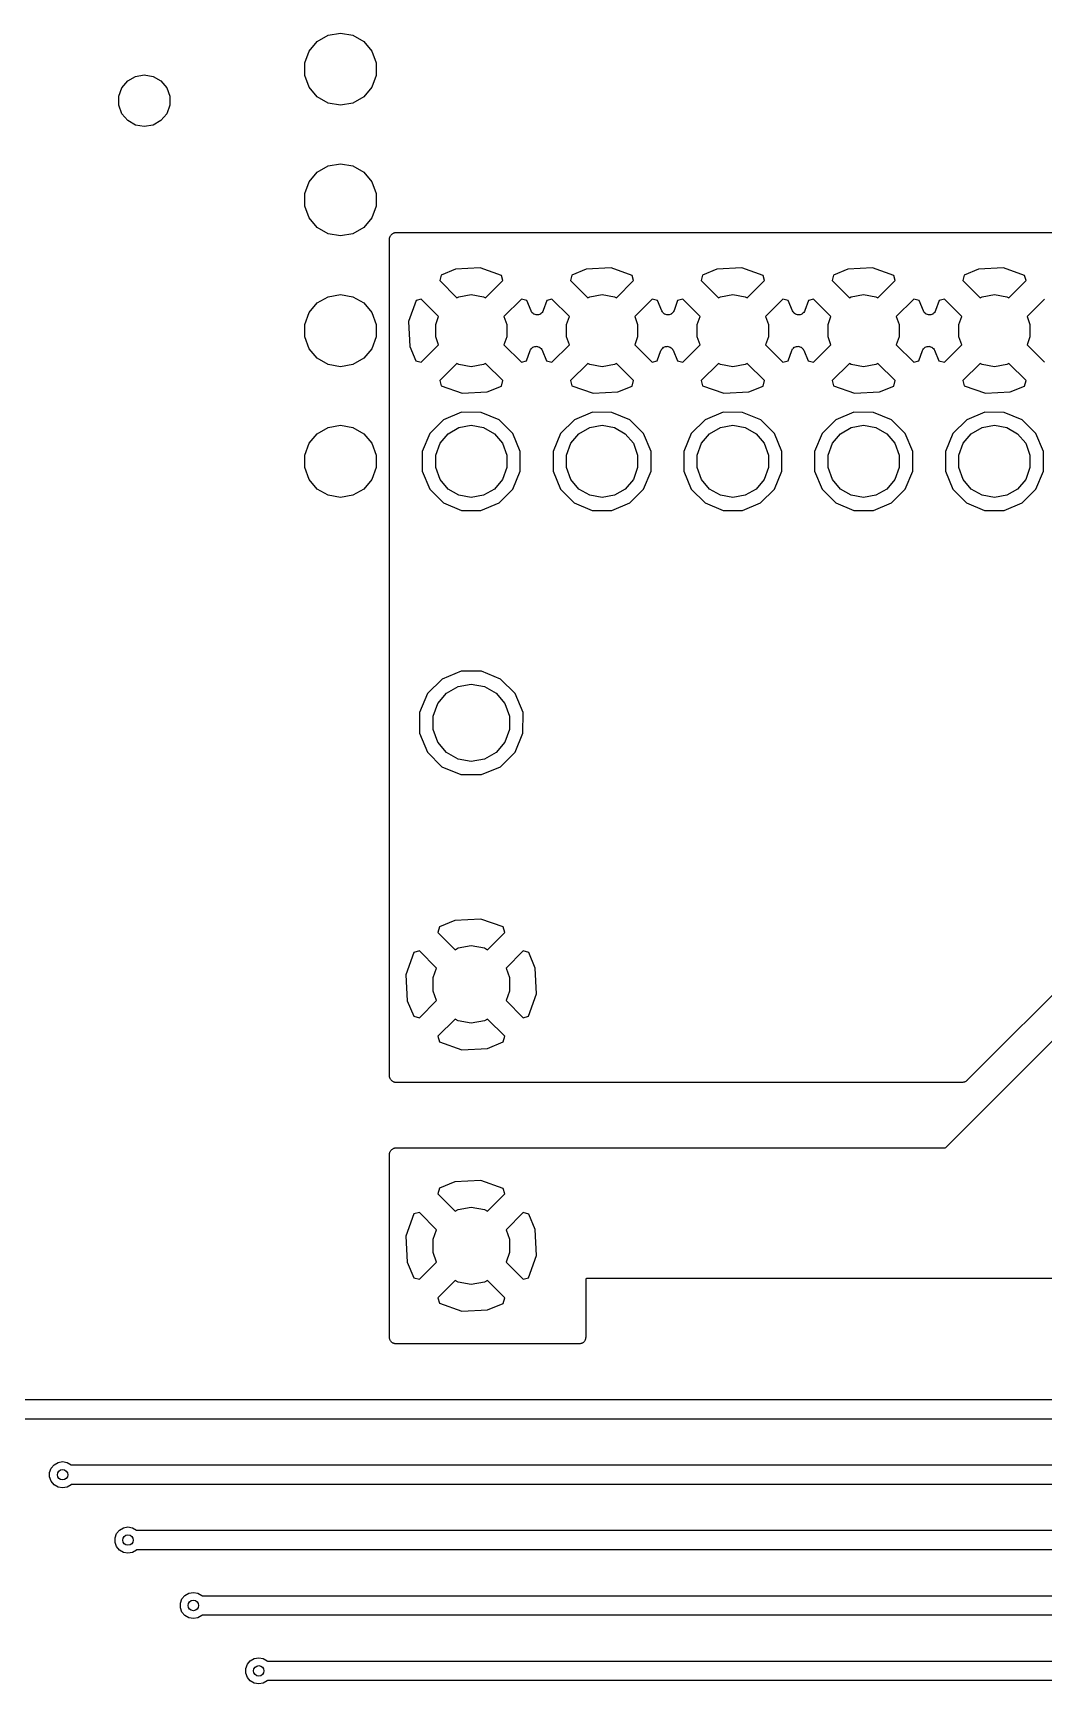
# Model space of a CAD drawing. Extents: x 25 to 346, y -457 to -16.
# Drawn here: x 262.32 to 281.95, y -406.65 to -374.58 of the extents above; entities that cross this region are included whole.
import ezdxf

# ---------------------------------------------------------------- set-up
doc = ezdxf.new("R2010")
doc.units = 0
doc.header["$MEASUREMENT"] = 0
doc.layers.add('BLACK', color=7, linetype='CONTINUOUS')

msp = doc.modelspace()

# ---------------------------------------------------------------- linework, layer by layer
at = {"layer": 'Black'}
for p, q in [((268.048, -374.626), (268.287, -374.584)), ((268.287, -374.584), (268.527, -374.626)), ((267.68, -374.934), (267.837, -374.748)), ((267.837, -374.748), (268.048, -374.626)), ((268.527, -374.626), (268.738, -374.748)), ((268.738, -374.748), (268.895, -374.934)), ((267.597, -375.163), (267.68, -374.934)), ((267.597, -375.407), (267.597, -375.163)), ((268.895, -374.934), (268.978, -375.163)), ((268.978, -375.163), (268.978, -375.407)), ((264.043, -375.649), (264.155, -375.516)), ((264.155, -375.516), (264.306, -375.428)), ((264.306, -375.428), (264.477, -375.398)), ((264.477, -375.398), (264.649, -375.428)), ((264.649, -375.428), (264.8, -375.516)), ((264.8, -375.516), (264.912, -375.649)), ((267.68, -375.636), (267.597, -375.407)), ((268.978, -375.407), (268.895, -375.636)), ((263.983, -375.813), (264.043, -375.649)), ((263.983, -375.987), (263.983, -375.813)), ((264.912, -375.649), (264.972, -375.813)), ((264.972, -375.813), (264.972, -375.987)), ((267.837, -375.822), (267.68, -375.636)), ((268.048, -375.944), (267.837, -375.822)), ((268.738, -375.822), (268.527, -375.944)), ((268.895, -375.636), (268.738, -375.822)), ((264.043, -376.151), (263.983, -375.987)), ((264.155, -376.284), (264.043, -376.151)), ((264.912, -376.151), (264.8, -376.284)), ((264.972, -375.987), (264.912, -376.151)), ((268.287, -375.986), (268.048, -375.944)), ((268.527, -375.944), (268.287, -375.986)), ((264.306, -376.372), (264.155, -376.284)), ((264.477, -376.402), (264.306, -376.372)), ((264.649, -376.372), (264.477, -376.402)), ((264.8, -376.284), (264.649, -376.372)), ((268.048, -377.166), (268.287, -377.124)), ((268.287, -377.124), (268.527, -377.166)), ((267.597, -377.703), (267.68, -377.474)), ((267.68, -377.474), (267.837, -377.288)), ((267.837, -377.288), (268.048, -377.166)), ((268.527, -377.166), (268.738, -377.288)), ((268.738, -377.288), (268.895, -377.474)), ((268.895, -377.474), (268.978, -377.703)), ((267.597, -377.947), (267.597, -377.703)), ((268.978, -377.703), (268.978, -377.947)), ((267.68, -378.176), (267.597, -377.947)), ((268.978, -377.947), (268.895, -378.176)), ((267.837, -378.362), (267.68, -378.176)), ((268.048, -378.484), (267.837, -378.362)), ((268.738, -378.362), (268.527, -378.484)), ((268.895, -378.176), (268.738, -378.362)), ((268.287, -378.526), (268.048, -378.484)), ((268.527, -378.484), (268.287, -378.526)), ((269.24, -378.587), (269.242, -378.576)), ((269.24, -379.431), (269.24, -378.587)), ((269.242, -378.565), (269.246, -378.555)), ((269.242, -378.576), (269.242, -378.565)), ((269.246, -378.555), (269.248, -378.544)), ((269.248, -378.544), (269.253, -378.534)), ((269.253, -378.534), (269.257, -378.523)), ((269.257, -378.523), (269.264, -378.515)), ((269.264, -378.515), (269.27, -378.505)), ((269.27, -378.505), (269.278, -378.498)), ((269.278, -378.498), (269.285, -378.49)), ((269.285, -378.49), (269.295, -378.484)), ((269.295, -378.484), (269.303, -378.477)), ((269.303, -378.477), (269.314, -378.473)), ((269.314, -378.473), (269.324, -378.468)), ((269.324, -378.468), (269.335, -378.466)), ((269.335, -378.466), (269.345, -378.462)), ((269.345, -378.462), (269.356, -378.462)), ((269.356, -378.462), (269.367, -378.46)), ((269.367, -378.46), (294.64, -378.46)), ((270.241, -379.288), (270.214, -379.393)), ((270.214, -379.393), (270.55, -379.728)), ((270.519, -379.173), (270.241, -379.288)), ((271.002, -379.147), (270.519, -379.173)), ((271.415, -379.293), (271.002, -379.147)), ((271.105, -379.728), (271.441, -379.393)), ((271.441, -379.393), (271.415, -379.293)), ((272.781, -379.288), (272.754, -379.393)), ((272.754, -379.393), (273.09, -379.728)), ((273.059, -379.173), (272.781, -379.288)), ((273.542, -379.147), (273.059, -379.173)), ((273.955, -379.293), (273.542, -379.147)), ((273.645, -379.728), (273.981, -379.393)), ((273.981, -379.393), (273.955, -379.293)), ((275.321, -379.288), (275.294, -379.393)), ((275.294, -379.393), (275.63, -379.728)), ((275.599, -379.173), (275.321, -379.288)), ((276.082, -379.147), (275.599, -379.173)), ((276.495, -379.293), (276.082, -379.147)), ((276.185, -379.728), (276.521, -379.393)), ((276.521, -379.393), (276.495, -379.293)), ((277.861, -379.288), (277.834, -379.393)), ((277.834, -379.393), (278.17, -379.728)), ((278.139, -379.173), (277.861, -379.288)), ((278.622, -379.147), (278.139, -379.173)), ((279.035, -379.293), (278.622, -379.147)), ((278.725, -379.728), (279.061, -379.393)), ((279.061, -379.393), (279.035, -379.293)), ((280.401, -379.288), (280.374, -379.393)), ((280.374, -379.393), (280.71, -379.728)), ((280.679, -379.173), (280.401, -379.288)), ((281.162, -379.147), (280.679, -379.173)), ((281.575, -379.293), (281.162, -379.147)), ((281.265, -379.728), (281.601, -379.393)), ((281.601, -379.393), (281.575, -379.293)), ((267.837, -379.828), (268.048, -379.706)), ((268.048, -379.706), (268.287, -379.664)), ((268.287, -379.664), (268.527, -379.706)), ((268.527, -379.706), (268.738, -379.828)), ((269.24, -380.151), (269.24, -379.431)), ((269.24, -379.431), (269.24, -379.431)), ((270.55, -379.728), (270.588, -379.706)), ((270.588, -379.706), (270.827, -379.664)), ((270.827, -379.664), (271.067, -379.706)), ((271.067, -379.706), (271.105, -379.728)), ((273.09, -379.728), (273.128, -379.706)), ((273.128, -379.706), (273.368, -379.664)), ((273.368, -379.664), (273.607, -379.706)), ((273.607, -379.706), (273.645, -379.728)), ((275.63, -379.728), (275.668, -379.706)), ((275.668, -379.706), (275.907, -379.664)), ((275.907, -379.664), (276.147, -379.706)), ((276.147, -379.706), (276.185, -379.728)), ((278.17, -379.728), (278.208, -379.706)), ((278.208, -379.706), (278.447, -379.664)), ((278.447, -379.664), (278.687, -379.706)), ((278.687, -379.706), (278.725, -379.728)), ((280.71, -379.728), (280.748, -379.706)), ((280.748, -379.706), (280.988, -379.664)), ((280.988, -379.664), (281.227, -379.706)), ((281.227, -379.706), (281.265, -379.728)), ((267.597, -380.243), (267.68, -380.014)), ((267.68, -380.014), (267.837, -379.828)), ((268.738, -379.828), (268.895, -380.014)), ((268.895, -380.014), (268.978, -380.243)), ((269.755, -379.778), (269.61, -380.191)), ((269.855, -379.752), (269.755, -379.778)), ((270.193, -380.09), (269.855, -379.752)), ((271.8, -379.752), (271.462, -380.09)), ((271.904, -379.779), (271.8, -379.752)), ((271.988, -379.982), (271.904, -379.779)), ((271.999, -379.999), (271.988, -379.982)), ((272.009, -380.016), (271.999, -379.999)), ((272.011, -380.018), (272.009, -380.016)), ((272.012, -380.019), (272.011, -380.018)), ((272.028, -380.032), (272.012, -380.019)), ((272.043, -380.044), (272.028, -380.032)), ((272.174, -380.041), (272.172, -380.042)), ((272.189, -380.027), (272.174, -380.041)), ((272.204, -380.014), (272.189, -380.027)), ((272.205, -380.012), (272.204, -380.014)), ((272.206, -380.011), (272.205, -380.012)), ((272.216, -379.993), (272.206, -380.011)), ((272.225, -379.976), (272.216, -379.993)), ((272.295, -379.778), (272.225, -379.976)), ((272.395, -379.752), (272.295, -379.778)), ((272.733, -380.09), (272.395, -379.752)), ((274.34, -379.752), (274.002, -380.09)), ((274.444, -379.779), (274.34, -379.752)), ((274.528, -379.982), (274.444, -379.779)), ((274.539, -379.999), (274.528, -379.982)), ((274.549, -380.016), (274.539, -379.999)), ((274.551, -380.018), (274.549, -380.016)), ((274.552, -380.019), (274.551, -380.018)), ((274.568, -380.032), (274.552, -380.019)), ((274.583, -380.044), (274.568, -380.032)), ((274.714, -380.041), (274.712, -380.042)), ((274.729, -380.027), (274.714, -380.041)), ((274.744, -380.014), (274.729, -380.027)), ((274.745, -380.012), (274.744, -380.014)), ((274.746, -380.011), (274.745, -380.012)), ((274.756, -379.993), (274.746, -380.011)), ((274.765, -379.976), (274.756, -379.993)), ((274.835, -379.778), (274.765, -379.976)), ((274.935, -379.752), (274.835, -379.778)), ((275.273, -380.09), (274.935, -379.752)), ((276.88, -379.752), (276.542, -380.09)), ((276.984, -379.779), (276.88, -379.752)), ((277.068, -379.982), (276.984, -379.779)), ((277.079, -379.999), (277.068, -379.982)), ((277.089, -380.016), (277.079, -379.999)), ((277.091, -380.018), (277.089, -380.016)), ((277.092, -380.019), (277.091, -380.018)), ((277.108, -380.032), (277.092, -380.019)), ((277.123, -380.044), (277.108, -380.032)), ((277.254, -380.041), (277.252, -380.042)), ((277.269, -380.027), (277.254, -380.041)), ((277.284, -380.014), (277.269, -380.027)), ((277.285, -380.012), (277.284, -380.014)), ((277.286, -380.011), (277.285, -380.012)), ((277.296, -379.993), (277.286, -380.011)), ((277.305, -379.976), (277.296, -379.993)), ((277.375, -379.778), (277.305, -379.976)), ((277.475, -379.752), (277.375, -379.778)), ((277.813, -380.09), (277.475, -379.752)), ((279.42, -379.752), (279.082, -380.09)), ((279.524, -379.779), (279.42, -379.752)), ((279.608, -379.982), (279.524, -379.779)), ((279.619, -379.999), (279.608, -379.982)), ((279.629, -380.016), (279.619, -379.999)), ((279.631, -380.018), (279.629, -380.016)), ((279.632, -380.019), (279.631, -380.018)), ((279.648, -380.032), (279.632, -380.019)), ((279.663, -380.044), (279.648, -380.032)), ((279.794, -380.041), (279.792, -380.042)), ((279.809, -380.027), (279.794, -380.041)), ((279.824, -380.014), (279.809, -380.027)), ((279.825, -380.012), (279.824, -380.014)), ((279.826, -380.011), (279.825, -380.012)), ((279.836, -379.993), (279.826, -380.011)), ((279.845, -379.976), (279.836, -379.993)), ((279.915, -379.778), (279.845, -379.976)), ((280.015, -379.752), (279.915, -379.778)), ((280.353, -380.09), (280.015, -379.752)), ((281.96, -379.752), (281.622, -380.09)), ((267.597, -380.487), (267.597, -380.243)), ((268.978, -380.243), (268.978, -380.487)), ((269.24, -380.152), (269.24, -380.151)), ((269.24, -380.156), (269.24, -380.152)), ((269.24, -380.172), (269.24, -380.156)), ((269.24, -380.156), (269.24, -380.156)), ((269.24, -380.156), (269.24, -380.156)), ((269.24, -380.366), (269.24, -380.172)), ((269.24, -380.172), (269.24, -380.172)), ((269.24, -380.172), (269.24, -380.172)), ((269.61, -380.191), (269.636, -380.674)), ((270.137, -380.243), (270.193, -380.09)), ((270.137, -380.487), (270.137, -380.243)), ((271.462, -380.09), (271.518, -380.243)), ((271.518, -380.243), (271.518, -380.487)), ((272.045, -380.045), (272.043, -380.044)), ((272.047, -380.046), (272.045, -380.045)), ((272.066, -380.052), (272.047, -380.046)), ((272.085, -380.059), (272.066, -380.052)), ((272.087, -380.059), (272.085, -380.059)), ((272.089, -380.06), (272.087, -380.059)), ((272.109, -380.059), (272.089, -380.06)), ((272.129, -380.058), (272.109, -380.059)), ((272.131, -380.058), (272.129, -380.058)), ((272.133, -380.058), (272.131, -380.058)), ((272.152, -380.05), (272.133, -380.058)), ((272.17, -380.043), (272.152, -380.05)), ((272.172, -380.042), (272.17, -380.043)), ((272.677, -380.243), (272.733, -380.09)), ((272.677, -380.487), (272.677, -380.243)), ((274.002, -380.09), (274.058, -380.243)), ((274.058, -380.243), (274.058, -380.487)), ((274.585, -380.045), (274.583, -380.044)), ((274.587, -380.046), (274.585, -380.045)), ((274.606, -380.052), (274.587, -380.046)), ((274.625, -380.059), (274.606, -380.052)), ((274.627, -380.059), (274.625, -380.059)), ((274.629, -380.06), (274.627, -380.059)), ((274.649, -380.059), (274.629, -380.06)), ((274.669, -380.058), (274.649, -380.059)), ((274.671, -380.058), (274.669, -380.058)), ((274.673, -380.058), (274.671, -380.058)), ((274.692, -380.05), (274.673, -380.058)), ((274.71, -380.043), (274.692, -380.05)), ((274.712, -380.042), (274.71, -380.043)), ((275.217, -380.243), (275.273, -380.09)), ((275.217, -380.487), (275.217, -380.243)), ((276.542, -380.09), (276.598, -380.243)), ((276.598, -380.243), (276.598, -380.487)), ((277.125, -380.045), (277.123, -380.044)), ((277.127, -380.046), (277.125, -380.045)), ((277.146, -380.052), (277.127, -380.046)), ((277.165, -380.059), (277.146, -380.052)), ((277.167, -380.059), (277.165, -380.059)), ((277.169, -380.06), (277.167, -380.059)), ((277.189, -380.059), (277.169, -380.06)), ((277.209, -380.058), (277.189, -380.059)), ((277.211, -380.058), (277.209, -380.058)), ((277.213, -380.058), (277.211, -380.058)), ((277.232, -380.05), (277.213, -380.058)), ((277.25, -380.043), (277.232, -380.05)), ((277.252, -380.042), (277.25, -380.043)), ((277.757, -380.243), (277.813, -380.09)), ((277.757, -380.487), (277.757, -380.243)), ((279.082, -380.09), (279.138, -380.243)), ((279.138, -380.243), (279.138, -380.487)), ((279.665, -380.045), (279.663, -380.044)), ((279.667, -380.046), (279.665, -380.045)), ((279.686, -380.052), (279.667, -380.046)), ((279.705, -380.059), (279.686, -380.052)), ((279.707, -380.059), (279.705, -380.059)), ((279.709, -380.06), (279.707, -380.059)), ((279.729, -380.059), (279.709, -380.06)), ((279.749, -380.058), (279.729, -380.059)), ((279.751, -380.058), (279.749, -380.058)), ((279.753, -380.058), (279.751, -380.058)), ((279.772, -380.05), (279.753, -380.058)), ((279.79, -380.043), (279.772, -380.05)), ((279.792, -380.042), (279.79, -380.043)), ((280.297, -380.243), (280.353, -380.09)), ((280.297, -380.487), (280.297, -380.243)), ((281.622, -380.09), (281.678, -380.243)), ((281.678, -380.243), (281.678, -380.487)), ((267.68, -380.716), (267.597, -380.487)), ((268.978, -380.487), (268.895, -380.716)), ((269.24, -381.299), (269.24, -380.366)), ((269.24, -380.366), (269.24, -380.366)), ((269.24, -380.366), (269.24, -380.366)), ((269.636, -380.674), (269.751, -380.951)), ((269.855, -380.978), (270.193, -380.64)), ((270.193, -380.64), (270.137, -380.487)), ((271.518, -380.487), (271.462, -380.64)), ((271.462, -380.64), (271.8, -380.978)), ((272.025, -380.687), (272.043, -380.68)), ((272.043, -380.68), (272.062, -380.672)), ((272.062, -380.672), (272.064, -380.672)), ((272.064, -380.672), (272.066, -380.672)), ((272.066, -380.672), (272.086, -380.671)), ((272.086, -380.671), (272.106, -380.67)), ((272.106, -380.67), (272.108, -380.671)), ((272.108, -380.671), (272.11, -380.671)), ((272.11, -380.671), (272.129, -380.678)), ((272.129, -380.678), (272.148, -380.684)), ((272.395, -380.978), (272.733, -380.64)), ((272.733, -380.64), (272.677, -380.487)), ((274.058, -380.487), (274.002, -380.64)), ((274.002, -380.64), (274.34, -380.978)), ((274.565, -380.687), (274.583, -380.68)), ((274.583, -380.68), (274.602, -380.672)), ((274.602, -380.672), (274.604, -380.672)), ((274.604, -380.672), (274.606, -380.672)), ((274.606, -380.672), (274.626, -380.671)), ((274.626, -380.671), (274.646, -380.67)), ((274.646, -380.67), (274.648, -380.671)), ((274.648, -380.671), (274.65, -380.671)), ((274.65, -380.671), (274.669, -380.678)), ((274.669, -380.678), (274.688, -380.684)), ((274.935, -380.978), (275.273, -380.64)), ((275.273, -380.64), (275.217, -380.487)), ((276.598, -380.487), (276.542, -380.64)), ((276.542, -380.64), (276.88, -380.978)), ((277.105, -380.687), (277.123, -380.68)), ((277.123, -380.68), (277.142, -380.672)), ((277.142, -380.672), (277.144, -380.672)), ((277.144, -380.672), (277.146, -380.672)), ((277.146, -380.672), (277.166, -380.671)), ((277.166, -380.671), (277.186, -380.67)), ((277.186, -380.67), (277.188, -380.671)), ((277.188, -380.671), (277.19, -380.671)), ((277.19, -380.671), (277.209, -380.678)), ((277.209, -380.678), (277.228, -380.684)), ((277.475, -380.978), (277.813, -380.64)), ((277.813, -380.64), (277.757, -380.487)), ((279.138, -380.487), (279.082, -380.64)), ((279.082, -380.64), (279.42, -380.978)), ((279.645, -380.687), (279.663, -380.68)), ((279.663, -380.68), (279.682, -380.672)), ((279.682, -380.672), (279.684, -380.672)), ((279.684, -380.672), (279.686, -380.672)), ((279.686, -380.672), (279.706, -380.671)), ((279.706, -380.671), (279.726, -380.67)), ((279.726, -380.67), (279.728, -380.671)), ((279.728, -380.671), (279.73, -380.671)), ((279.73, -380.671), (279.749, -380.678)), ((279.749, -380.678), (279.768, -380.684)), ((280.015, -380.978), (280.353, -380.64)), ((280.353, -380.64), (280.297, -380.487)), ((281.678, -380.487), (281.622, -380.64)), ((281.622, -380.64), (281.96, -380.978)), ((267.837, -380.902), (267.68, -380.716)), ((268.048, -381.024), (267.837, -380.902)), ((268.738, -380.902), (268.527, -381.024)), ((268.895, -380.716), (268.738, -380.902)), ((269.751, -380.951), (269.855, -380.978)), ((270.55, -381.002), (270.214, -381.337)), ((270.588, -381.024), (270.55, -381.002)), ((271.105, -381.002), (271.067, -381.024)), ((271.441, -381.337), (271.105, -381.002)), ((271.8, -380.978), (271.9, -380.952)), ((271.9, -380.952), (271.97, -380.754)), ((271.97, -380.754), (271.979, -380.737)), ((271.979, -380.737), (271.989, -380.719)), ((271.989, -380.719), (271.99, -380.718)), ((271.99, -380.718), (271.991, -380.716)), ((271.991, -380.716), (272.006, -380.703)), ((272.006, -380.703), (272.021, -380.689)), ((272.021, -380.689), (272.023, -380.688)), ((272.023, -380.688), (272.025, -380.687)), ((272.148, -380.684), (272.15, -380.685)), ((272.15, -380.685), (272.152, -380.686)), ((272.152, -380.686), (272.167, -380.698)), ((272.167, -380.698), (272.183, -380.711)), ((272.183, -380.711), (272.184, -380.712)), ((272.184, -380.712), (272.186, -380.714)), ((272.186, -380.714), (272.196, -380.731)), ((272.196, -380.731), (272.207, -380.748)), ((272.207, -380.748), (272.291, -380.951)), ((272.291, -380.951), (272.395, -380.978)), ((273.09, -381.002), (272.754, -381.337)), ((273.128, -381.024), (273.09, -381.002)), ((273.645, -381.002), (273.607, -381.024)), ((273.981, -381.337), (273.645, -381.002)), ((274.34, -380.978), (274.44, -380.952)), ((274.44, -380.952), (274.51, -380.754)), ((274.51, -380.754), (274.519, -380.737)), ((274.519, -380.737), (274.529, -380.719)), ((274.529, -380.719), (274.53, -380.718)), ((274.53, -380.718), (274.531, -380.716)), ((274.531, -380.716), (274.546, -380.703)), ((274.546, -380.703), (274.561, -380.689)), ((274.561, -380.689), (274.563, -380.688)), ((274.563, -380.688), (274.565, -380.687)), ((274.688, -380.684), (274.69, -380.685)), ((274.69, -380.685), (274.692, -380.686)), ((274.692, -380.686), (274.707, -380.698)), ((274.707, -380.698), (274.723, -380.711)), ((274.723, -380.711), (274.724, -380.712)), ((274.724, -380.712), (274.726, -380.714)), ((274.726, -380.714), (274.736, -380.731)), ((274.736, -380.731), (274.747, -380.748)), ((274.747, -380.748), (274.831, -380.951)), ((274.831, -380.951), (274.935, -380.978)), ((275.63, -381.002), (275.294, -381.337)), ((275.668, -381.024), (275.63, -381.002)), ((276.185, -381.002), (276.147, -381.024)), ((276.521, -381.337), (276.185, -381.002)), ((276.88, -380.978), (276.98, -380.952)), ((276.98, -380.952), (277.05, -380.754)), ((277.05, -380.754), (277.059, -380.737)), ((277.059, -380.737), (277.069, -380.719)), ((277.069, -380.719), (277.07, -380.718)), ((277.07, -380.718), (277.071, -380.716)), ((277.071, -380.716), (277.086, -380.703)), ((277.086, -380.703), (277.101, -380.689)), ((277.101, -380.689), (277.103, -380.688)), ((277.103, -380.688), (277.105, -380.687)), ((277.228, -380.684), (277.23, -380.685)), ((277.23, -380.685), (277.232, -380.686)), ((277.232, -380.686), (277.247, -380.698)), ((277.247, -380.698), (277.263, -380.711)), ((277.263, -380.711), (277.264, -380.712)), ((277.264, -380.712), (277.266, -380.714)), ((277.266, -380.714), (277.276, -380.731)), ((277.276, -380.731), (277.287, -380.748)), ((277.287, -380.748), (277.371, -380.951)), ((277.371, -380.951), (277.475, -380.978)), ((278.17, -381.002), (277.834, -381.337)), ((278.208, -381.024), (278.17, -381.002)), ((278.725, -381.002), (278.687, -381.024)), ((279.061, -381.337), (278.725, -381.002)), ((279.42, -380.978), (279.52, -380.952)), ((279.52, -380.952), (279.59, -380.754)), ((279.59, -380.754), (279.599, -380.737)), ((279.599, -380.737), (279.609, -380.719)), ((279.609, -380.719), (279.61, -380.718)), ((279.61, -380.718), (279.611, -380.716)), ((279.611, -380.716), (279.626, -380.703)), ((279.626, -380.703), (279.641, -380.689)), ((279.641, -380.689), (279.643, -380.688)), ((279.643, -380.688), (279.645, -380.687)), ((279.768, -380.684), (279.77, -380.685)), ((279.77, -380.685), (279.772, -380.686)), ((279.772, -380.686), (279.787, -380.698)), ((279.787, -380.698), (279.803, -380.711)), ((279.803, -380.711), (279.804, -380.712)), ((279.804, -380.712), (279.806, -380.714)), ((279.806, -380.714), (279.816, -380.731)), ((279.816, -380.731), (279.827, -380.748)), ((279.827, -380.748), (279.911, -380.951)), ((279.911, -380.951), (280.015, -380.978)), ((280.71, -381.002), (280.374, -381.337)), ((280.748, -381.024), (280.71, -381.002)), ((281.265, -381.002), (281.227, -381.024)), ((281.601, -381.337), (281.265, -381.002)), ((268.287, -381.066), (268.048, -381.024)), ((268.527, -381.024), (268.287, -381.066)), ((269.24, -382.691), (269.24, -381.299)), ((270.827, -381.066), (270.588, -381.024)), ((271.067, -381.024), (270.827, -381.066)), ((273.368, -381.066), (273.128, -381.024)), ((273.607, -381.024), (273.368, -381.066)), ((275.907, -381.066), (275.668, -381.024)), ((276.147, -381.024), (275.907, -381.066)), ((278.447, -381.066), (278.208, -381.024)), ((278.687, -381.024), (278.447, -381.066)), ((280.988, -381.066), (280.748, -381.024)), ((281.227, -381.024), (280.988, -381.066)), ((270.214, -381.337), (270.24, -381.437)), ((270.24, -381.437), (270.653, -381.583)), ((270.653, -381.583), (271.136, -381.557)), ((271.136, -381.557), (271.414, -381.442)), ((271.414, -381.442), (271.441, -381.337)), ((272.754, -381.337), (272.78, -381.437)), ((272.78, -381.437), (273.193, -381.583)), ((273.193, -381.583), (273.676, -381.557)), ((273.676, -381.557), (273.954, -381.442)), ((273.954, -381.442), (273.981, -381.337)), ((275.294, -381.337), (275.32, -381.437)), ((275.32, -381.437), (275.733, -381.583)), ((275.733, -381.583), (276.216, -381.557)), ((276.216, -381.557), (276.494, -381.442)), ((276.494, -381.442), (276.521, -381.337)), ((277.834, -381.337), (277.86, -381.437)), ((277.86, -381.437), (278.273, -381.583)), ((278.273, -381.583), (278.756, -381.557)), ((278.756, -381.557), (279.034, -381.442)), ((279.034, -381.442), (279.061, -381.337)), ((280.374, -381.337), (280.4, -381.437)), ((280.4, -381.437), (280.813, -381.583)), ((280.813, -381.583), (281.296, -381.557)), ((281.296, -381.557), (281.574, -381.442)), ((281.574, -381.442), (281.601, -381.337)), ((270.639, -381.952), (270.289, -382.097)), ((271.018, -381.953), (270.639, -381.952)), ((271.368, -382.098), (271.018, -381.953)), ((273.179, -381.952), (272.829, -382.097)), ((273.558, -381.953), (273.179, -381.952)), ((273.908, -382.098), (273.558, -381.953)), ((275.719, -381.952), (275.369, -382.097)), ((276.098, -381.953), (275.719, -381.952)), ((276.448, -382.098), (276.098, -381.953)), ((278.259, -381.952), (277.909, -382.097)), ((278.638, -381.953), (278.259, -381.952)), ((278.988, -382.098), (278.638, -381.953)), ((280.799, -381.952), (280.449, -382.097)), ((281.178, -381.953), (280.799, -381.952)), ((281.528, -382.098), (281.178, -381.953)), ((267.837, -382.368), (268.048, -382.246)), ((268.048, -382.246), (268.287, -382.204)), ((268.287, -382.204), (268.527, -382.246)), ((268.527, -382.246), (268.738, -382.368)), ((270.289, -382.097), (270.02, -382.365)), ((270.377, -382.368), (270.588, -382.246)), ((270.588, -382.246), (270.827, -382.204)), ((270.827, -382.204), (271.067, -382.246)), ((271.067, -382.246), (271.278, -382.368)), ((271.635, -382.366), (271.368, -382.098)), ((272.829, -382.097), (272.56, -382.365)), ((272.917, -382.368), (273.128, -382.246)), ((273.128, -382.246), (273.368, -382.204)), ((273.368, -382.204), (273.607, -382.246)), ((273.607, -382.246), (273.818, -382.368)), ((274.175, -382.366), (273.908, -382.098)), ((275.369, -382.097), (275.1, -382.365)), ((275.457, -382.368), (275.668, -382.246)), ((275.668, -382.246), (275.907, -382.204)), ((275.907, -382.204), (276.147, -382.246)), ((276.147, -382.246), (276.358, -382.368)), ((276.715, -382.366), (276.448, -382.098)), ((277.909, -382.097), (277.64, -382.365)), ((277.997, -382.368), (278.208, -382.246)), ((278.208, -382.246), (278.447, -382.204)), ((278.447, -382.204), (278.687, -382.246)), ((278.687, -382.246), (278.898, -382.368)), ((279.255, -382.366), (278.988, -382.098)), ((280.449, -382.097), (280.18, -382.365)), ((280.537, -382.368), (280.748, -382.246)), ((280.748, -382.246), (280.988, -382.204)), ((280.988, -382.204), (281.227, -382.246)), ((281.227, -382.246), (281.438, -382.368)), ((281.795, -382.366), (281.528, -382.098)), ((267.597, -382.783), (267.68, -382.554)), ((267.68, -382.554), (267.837, -382.368)), ((268.738, -382.368), (268.895, -382.554)), ((268.895, -382.554), (268.978, -382.783)), ((270.02, -382.365), (269.875, -382.715)), ((270.137, -382.783), (270.22, -382.554)), ((270.22, -382.554), (270.377, -382.368)), ((271.278, -382.368), (271.435, -382.554)), ((271.435, -382.554), (271.518, -382.783)), ((271.78, -382.716), (271.635, -382.366)), ((272.56, -382.365), (272.415, -382.715)), ((272.677, -382.783), (272.76, -382.554)), ((272.76, -382.554), (272.917, -382.368)), ((273.818, -382.368), (273.975, -382.554)), ((273.975, -382.554), (274.058, -382.783)), ((274.32, -382.716), (274.175, -382.366)), ((275.1, -382.365), (274.955, -382.715)), ((275.217, -382.783), (275.3, -382.554)), ((275.3, -382.554), (275.457, -382.368)), ((276.358, -382.368), (276.515, -382.554)), ((276.515, -382.554), (276.598, -382.783)), ((276.86, -382.716), (276.715, -382.366)), ((277.64, -382.365), (277.495, -382.715)), ((277.757, -382.783), (277.84, -382.554)), ((277.84, -382.554), (277.997, -382.368)), ((278.898, -382.368), (279.055, -382.554)), ((279.055, -382.554), (279.138, -382.783)), ((279.4, -382.716), (279.255, -382.366)), ((280.18, -382.365), (280.035, -382.715)), ((280.297, -382.783), (280.38, -382.554)), ((280.38, -382.554), (280.537, -382.368)), ((281.438, -382.368), (281.595, -382.554)), ((281.595, -382.554), (281.678, -382.783)), ((281.94, -382.716), (281.795, -382.366)), ((267.597, -383.027), (267.597, -382.783)), ((268.978, -382.783), (268.978, -383.027)), ((269.24, -382.692), (269.24, -382.691)), ((269.24, -382.696), (269.24, -382.692)), ((269.24, -382.906), (269.24, -382.696)), ((269.24, -382.696), (269.24, -382.696)), ((269.24, -382.696), (269.24, -382.696)), ((269.24, -383.119), (269.24, -382.906)), ((269.24, -382.906), (269.24, -382.906)), ((269.24, -382.906), (269.24, -382.906)), ((269.875, -382.715), (269.875, -383.094)), ((270.137, -383.027), (270.137, -382.783)), ((271.518, -382.783), (271.518, -383.027)), ((271.78, -383.095), (271.78, -382.716)), ((272.415, -382.715), (272.415, -383.094)), ((272.677, -383.027), (272.677, -382.783)), ((274.058, -382.783), (274.058, -383.027)), ((274.32, -383.095), (274.32, -382.716)), ((274.955, -382.715), (274.955, -383.094)), ((275.217, -383.027), (275.217, -382.783)), ((276.598, -382.783), (276.598, -383.027)), ((276.86, -383.095), (276.86, -382.716)), ((277.495, -382.715), (277.495, -383.094)), ((277.757, -383.027), (277.757, -382.783)), ((279.138, -382.783), (279.138, -383.027)), ((279.4, -383.095), (279.4, -382.716)), ((280.035, -382.715), (280.035, -383.094)), ((280.297, -383.027), (280.297, -382.783)), ((281.678, -382.783), (281.678, -383.027)), ((281.94, -383.095), (281.94, -382.716)), ((267.68, -383.256), (267.597, -383.027)), ((268.978, -383.027), (268.895, -383.256)), ((269.24, -388.209), (269.24, -383.119)), ((269.875, -383.094), (270.02, -383.444)), ((270.22, -383.256), (270.137, -383.027)), ((271.518, -383.027), (271.435, -383.256)), ((271.635, -383.445), (271.78, -383.095)), ((272.415, -383.094), (272.56, -383.444)), ((272.76, -383.256), (272.677, -383.027)), ((274.058, -383.027), (273.975, -383.256)), ((274.175, -383.445), (274.32, -383.095)), ((274.955, -383.094), (275.1, -383.444)), ((275.3, -383.256), (275.217, -383.027)), ((276.598, -383.027), (276.515, -383.256)), ((276.715, -383.445), (276.86, -383.095)), ((277.495, -383.094), (277.64, -383.444)), ((277.84, -383.256), (277.757, -383.027)), ((279.138, -383.027), (279.055, -383.256)), ((279.255, -383.445), (279.4, -383.095)), ((280.035, -383.094), (280.18, -383.444)), ((280.38, -383.256), (280.297, -383.027)), ((281.678, -383.027), (281.595, -383.256)), ((281.795, -383.445), (281.94, -383.095)), ((267.837, -383.442), (267.68, -383.256)), ((268.048, -383.564), (267.837, -383.442)), ((268.287, -383.606), (268.048, -383.564)), ((268.527, -383.564), (268.287, -383.606)), ((268.738, -383.442), (268.527, -383.564)), ((268.895, -383.256), (268.738, -383.442)), ((270.02, -383.444), (270.287, -383.712)), ((270.377, -383.442), (270.22, -383.256)), ((270.588, -383.564), (270.377, -383.442)), ((270.827, -383.606), (270.588, -383.564)), ((271.067, -383.564), (270.827, -383.606)), ((271.278, -383.442), (271.067, -383.564)), ((271.435, -383.256), (271.278, -383.442)), ((271.366, -383.713), (271.635, -383.445)), ((272.56, -383.444), (272.827, -383.712)), ((272.917, -383.442), (272.76, -383.256)), ((273.128, -383.564), (272.917, -383.442)), ((273.368, -383.606), (273.128, -383.564)), ((273.607, -383.564), (273.368, -383.606)), ((273.818, -383.442), (273.607, -383.564)), ((273.975, -383.256), (273.818, -383.442)), ((273.906, -383.713), (274.175, -383.445)), ((275.1, -383.444), (275.367, -383.712)), ((275.457, -383.442), (275.3, -383.256)), ((275.668, -383.564), (275.457, -383.442)), ((275.907, -383.606), (275.668, -383.564)), ((276.147, -383.564), (275.907, -383.606)), ((276.358, -383.442), (276.147, -383.564)), ((276.515, -383.256), (276.358, -383.442)), ((276.446, -383.713), (276.715, -383.445)), ((277.64, -383.444), (277.907, -383.712)), ((277.997, -383.442), (277.84, -383.256)), ((278.208, -383.564), (277.997, -383.442)), ((278.447, -383.606), (278.208, -383.564)), ((278.687, -383.564), (278.447, -383.606)), ((278.898, -383.442), (278.687, -383.564)), ((279.055, -383.256), (278.898, -383.442)), ((278.986, -383.713), (279.255, -383.445)), ((280.044, -396.231), (292.765, -383.51)), ((280.18, -383.444), (280.447, -383.712)), ((280.537, -383.442), (280.38, -383.256)), ((280.748, -383.564), (280.537, -383.442)), ((280.988, -383.606), (280.748, -383.564)), ((281.227, -383.564), (280.988, -383.606)), ((281.438, -383.442), (281.227, -383.564)), ((281.595, -383.256), (281.438, -383.442)), ((281.526, -383.713), (281.795, -383.445)), ((270.287, -383.712), (270.637, -383.857)), ((270.637, -383.857), (271.016, -383.858)), ((271.016, -383.858), (271.366, -383.713)), ((272.827, -383.712), (273.177, -383.857)), ((273.177, -383.857), (273.556, -383.858)), ((273.556, -383.858), (273.906, -383.713)), ((275.367, -383.712), (275.717, -383.857)), ((275.717, -383.857), (276.096, -383.858)), ((276.096, -383.858), (276.446, -383.713)), ((277.907, -383.712), (278.257, -383.857)), ((278.257, -383.857), (278.636, -383.858)), ((278.636, -383.858), (278.986, -383.713)), ((280.447, -383.712), (280.797, -383.857)), ((280.797, -383.857), (281.176, -383.858)), ((281.176, -383.858), (281.526, -383.713)), ((291.312, -384.074), (280.453, -394.933)), ((270.629, -386.981), (270.26, -387.133)), ((271.028, -386.981), (270.629, -386.981)), ((271.397, -387.134), (271.028, -386.981)), ((269.977, -387.416), (269.824, -387.784)), ((270.26, -387.133), (269.977, -387.416)), ((270.175, -387.609), (270.344, -387.408)), ((270.344, -387.408), (270.57, -387.278)), ((270.57, -387.278), (270.827, -387.232)), ((270.827, -387.232), (271.085, -387.278)), ((271.085, -387.278), (271.311, -387.408)), ((271.311, -387.408), (271.479, -387.609)), ((271.679, -387.417), (271.397, -387.134)), ((271.832, -387.786), (271.679, -387.417)), ((270.086, -387.854), (270.175, -387.609)), ((271.479, -387.609), (271.569, -387.854)), ((269.824, -387.784), (269.823, -388.184)), ((270.086, -388.116), (270.086, -387.854)), ((271.569, -387.854), (271.569, -388.116)), ((271.831, -388.186), (271.832, -387.786)), ((269.24, -392.093), (269.24, -388.209)), ((269.823, -388.184), (269.976, -388.553)), ((270.175, -388.361), (270.086, -388.116)), ((270.344, -388.562), (270.175, -388.361)), ((271.479, -388.361), (271.311, -388.562)), ((271.569, -388.116), (271.479, -388.361)), ((271.678, -388.554), (271.831, -388.186)), ((269.976, -388.553), (270.258, -388.836)), ((270.57, -388.692), (270.344, -388.562)), ((270.827, -388.738), (270.57, -388.692)), ((271.085, -388.692), (270.827, -388.738)), ((271.311, -388.562), (271.085, -388.692)), ((271.395, -388.837), (271.678, -388.554)), ((270.258, -388.836), (270.627, -388.989)), ((270.627, -388.989), (271.026, -388.989)), ((271.026, -388.989), (271.395, -388.837)), ((270.51, -391.821), (270.209, -391.946)), ((271.014, -391.796), (270.51, -391.821)), ((271.447, -391.95), (271.014, -391.796)), ((269.24, -392.86), (269.24, -392.093)), ((270.209, -391.946), (270.178, -392.056)), ((270.178, -392.056), (270.512, -392.391)), ((271.143, -392.391), (271.477, -392.056)), ((271.477, -392.056), (271.447, -391.95)), ((269.713, -392.445), (269.558, -392.879)), ((269.819, -392.416), (269.713, -392.445)), ((270.153, -392.75), (269.819, -392.416)), ((270.512, -392.391), (270.57, -392.358)), ((270.57, -392.358), (270.827, -392.312)), ((270.827, -392.312), (271.085, -392.358)), ((271.085, -392.358), (271.143, -392.391)), ((271.836, -392.416), (271.502, -392.75)), ((271.946, -392.447), (271.836, -392.416)), ((272.071, -392.748), (271.946, -392.447)), ((269.24, -394.037), (269.24, -392.86)), ((270.086, -392.934), (270.153, -392.75)), ((271.502, -392.75), (271.569, -392.934)), ((272.097, -393.251), (272.071, -392.748)), ((269.558, -392.879), (269.584, -393.382)), ((270.086, -393.196), (270.086, -392.934)), ((271.569, -392.934), (271.569, -393.196)), ((269.584, -393.382), (269.709, -393.683)), ((269.819, -393.714), (270.153, -393.38)), ((270.153, -393.38), (270.086, -393.196)), ((271.569, -393.196), (271.502, -393.38)), ((271.502, -393.38), (271.836, -393.714)), ((271.942, -393.685), (272.097, -393.251)), ((269.709, -393.683), (269.819, -393.714)), ((270.512, -393.739), (270.178, -394.074)), ((270.57, -393.772), (270.512, -393.739)), ((270.827, -393.818), (270.57, -393.772)), ((271.085, -393.772), (270.827, -393.818)), ((271.143, -393.739), (271.085, -393.772)), ((271.477, -394.074), (271.143, -393.739)), ((271.836, -393.714), (271.942, -393.685)), ((269.24, -394.843), (269.24, -394.037)), ((270.178, -394.074), (270.208, -394.18)), ((271.446, -394.184), (271.477, -394.074)), ((270.208, -394.18), (270.641, -394.334)), ((270.641, -394.334), (271.145, -394.309)), ((271.145, -394.309), (271.446, -394.184)), ((269.242, -394.854), (269.24, -394.843)), ((269.242, -394.865), (269.242, -394.854)), ((269.246, -394.875), (269.242, -394.865)), ((269.248, -394.886), (269.246, -394.875)), ((269.253, -394.896), (269.248, -394.886)), ((269.257, -394.906), (269.253, -394.896)), ((269.264, -394.915), (269.257, -394.906)), ((269.27, -394.925), (269.264, -394.915)), ((269.278, -394.932), (269.27, -394.925)), ((269.285, -394.94), (269.278, -394.932)), ((269.295, -394.946), (269.285, -394.94)), ((269.303, -394.953), (269.295, -394.946)), ((269.314, -394.957), (269.303, -394.953)), ((269.324, -394.962), (269.314, -394.957)), ((269.335, -394.964), (269.324, -394.962)), ((269.345, -394.968), (269.335, -394.964)), ((269.356, -394.968), (269.345, -394.968)), ((269.367, -394.97), (269.356, -394.968)), ((280.363, -394.97), (269.367, -394.97)), ((280.369, -394.969), (280.363, -394.97)), ((280.374, -394.97), (280.369, -394.969)), ((280.39, -394.965), (280.374, -394.97)), ((280.407, -394.962), (280.39, -394.965)), ((280.412, -394.96), (280.407, -394.962)), ((280.417, -394.958), (280.412, -394.96)), ((280.431, -394.949), (280.417, -394.958)), ((280.445, -394.94), (280.431, -394.949)), ((280.449, -394.936), (280.445, -394.94)), ((280.453, -394.933), (280.449, -394.936)), ((269.24, -396.367), (269.242, -396.356)), ((269.24, -397.173), (269.24, -396.367)), ((269.242, -396.345), (269.246, -396.335)), ((269.242, -396.356), (269.242, -396.345)), ((269.246, -396.335), (269.248, -396.324)), ((269.248, -396.324), (269.253, -396.314)), ((269.253, -396.314), (269.257, -396.303)), ((269.257, -396.303), (269.264, -396.295)), ((269.264, -396.295), (269.27, -396.285)), ((269.27, -396.285), (269.278, -396.278)), ((269.278, -396.278), (269.285, -396.27)), ((269.285, -396.27), (269.295, -396.264)), ((269.295, -396.264), (269.303, -396.257)), ((269.303, -396.257), (269.314, -396.253)), ((269.314, -396.253), (269.324, -396.248)), ((269.324, -396.248), (269.335, -396.246)), ((269.335, -396.246), (269.345, -396.242)), ((269.345, -396.242), (269.356, -396.242)), ((269.356, -396.242), (269.367, -396.24)), ((269.367, -396.24), (280.022, -396.24)), ((280.022, -396.24), (280.034, -396.238)), ((280.034, -396.238), (280.044, -396.231)), ((270.209, -397.026), (270.178, -397.136)), ((270.51, -396.901), (270.209, -397.026)), ((271.014, -396.876), (270.51, -396.901)), ((271.447, -397.03), (271.014, -396.876)), ((271.477, -397.136), (271.447, -397.03)), ((269.24, -397.94), (269.24, -397.173)), ((270.178, -397.136), (270.512, -397.471)), ((271.143, -397.471), (271.477, -397.136)), ((269.713, -397.525), (269.558, -397.959)), ((269.819, -397.496), (269.713, -397.525)), ((270.153, -397.83), (269.819, -397.496)), ((270.512, -397.471), (270.57, -397.438)), ((270.57, -397.438), (270.827, -397.392)), ((270.827, -397.392), (271.085, -397.438)), ((271.085, -397.438), (271.143, -397.471)), ((271.836, -397.496), (271.502, -397.83)), ((271.946, -397.527), (271.836, -397.496)), ((272.071, -397.828), (271.946, -397.527)), ((269.24, -399.117), (269.24, -397.94)), ((269.558, -397.959), (269.584, -398.462)), ((270.086, -398.014), (270.153, -397.83)), ((271.502, -397.83), (271.569, -398.014)), ((272.097, -398.331), (272.071, -397.828)), ((270.086, -398.276), (270.086, -398.014)), ((270.153, -398.46), (270.086, -398.276)), ((271.569, -398.276), (271.502, -398.46)), ((271.569, -398.014), (271.569, -398.276)), ((269.584, -398.462), (269.709, -398.763)), ((269.819, -398.794), (270.153, -398.46)), ((271.502, -398.46), (271.836, -398.794)), ((271.942, -398.765), (272.097, -398.331)), ((269.709, -398.763), (269.819, -398.794)), ((270.512, -398.819), (270.178, -399.154)), ((270.57, -398.852), (270.512, -398.819)), ((270.827, -398.898), (270.57, -398.852)), ((271.085, -398.852), (270.827, -398.898)), ((271.143, -398.819), (271.085, -398.852)), ((271.477, -399.154), (271.143, -398.819)), ((271.836, -398.794), (271.942, -398.765)), ((273.052, -398.782), (273.05, -398.792)), ((273.05, -398.792), (273.05, -399.923)), ((273.063, -398.78), (273.052, -398.782)), ((286.967, -398.78), (273.063, -398.78)), ((269.24, -399.923), (269.24, -399.117)), ((270.178, -399.154), (270.208, -399.26)), ((270.208, -399.26), (270.641, -399.414)), ((271.145, -399.389), (271.446, -399.264)), ((271.446, -399.264), (271.477, -399.154)), ((270.641, -399.414), (271.145, -399.389)), ((269.242, -399.934), (269.24, -399.923)), ((273.05, -399.923), (273.048, -399.934)), ((269.242, -399.945), (269.242, -399.934)), ((269.246, -399.955), (269.242, -399.945)), ((269.248, -399.966), (269.246, -399.955)), ((269.253, -399.976), (269.248, -399.966)), ((269.257, -399.986), (269.253, -399.976)), ((269.264, -399.995), (269.257, -399.986)), ((269.27, -400.005), (269.264, -399.995)), ((269.278, -400.012), (269.27, -400.005)), ((269.285, -400.02), (269.278, -400.012)), ((269.295, -400.026), (269.285, -400.02)), ((269.303, -400.033), (269.295, -400.026)), ((269.314, -400.037), (269.303, -400.033)), ((269.324, -400.042), (269.314, -400.037)), ((269.335, -400.044), (269.324, -400.042)), ((269.345, -400.048), (269.335, -400.044)), ((269.356, -400.048), (269.345, -400.048)), ((269.367, -400.05), (269.356, -400.048)), ((272.923, -400.05), (269.367, -400.05)), ((272.934, -400.048), (272.923, -400.05)), ((272.945, -400.048), (272.934, -400.048)), ((272.955, -400.044), (272.945, -400.048)), ((272.966, -400.042), (272.955, -400.044)), ((272.976, -400.037), (272.966, -400.042)), ((272.986, -400.033), (272.976, -400.037)), ((272.995, -400.026), (272.986, -400.033)), ((273.005, -400.02), (272.995, -400.026)), ((273.012, -400.012), (273.005, -400.02)), ((273.02, -400.005), (273.012, -400.012)), ((273.026, -399.995), (273.02, -400.005)), ((273.033, -399.986), (273.026, -399.995)), ((273.037, -399.976), (273.033, -399.986)), ((273.042, -399.966), (273.037, -399.976)), ((273.044, -399.955), (273.042, -399.966)), ((273.048, -399.945), (273.044, -399.955)), ((273.048, -399.934), (273.048, -399.945)), ((261.788, -401.13), (320.951, -401.13)), ((320.951, -401.51), (261.788, -401.51)), ((262.639, -402.546), (262.669, -402.463)), ((262.669, -402.463), (262.726, -402.395)), ((262.726, -402.395), (262.803, -402.35)), ((262.803, -402.35), (262.89, -402.335)), ((262.89, -402.335), (262.977, -402.35)), ((262.977, -402.35), (263.054, -402.395)), ((263.054, -402.395), (263.058, -402.399)), ((263.058, -402.399), (319.872, -402.399)), ((262.639, -402.634), (262.639, -402.546)), ((262.669, -402.717), (262.639, -402.634)), ((262.726, -402.785), (262.669, -402.717)), ((262.803, -402.83), (262.726, -402.785)), ((263.054, -402.785), (262.977, -402.83)), ((263.058, -402.78), (263.054, -402.785)), ((319.872, -402.78), (263.058, -402.78)), ((262.89, -402.845), (262.803, -402.83)), ((262.977, -402.83), (262.89, -402.845)), ((263.909, -403.816), (263.939, -403.733)), ((263.939, -403.733), (263.996, -403.665)), ((263.996, -403.665), (264.073, -403.62)), ((264.073, -403.62), (264.16, -403.605)), ((264.16, -403.605), (264.247, -403.62)), ((264.247, -403.62), (264.324, -403.665)), ((264.324, -403.665), (264.328, -403.669)), ((264.328, -403.669), (318.602, -403.669)), ((263.909, -403.904), (263.909, -403.816)), ((263.939, -403.987), (263.909, -403.904)), ((263.996, -404.055), (263.939, -403.987)), ((264.073, -404.1), (263.996, -404.055)), ((264.324, -404.055), (264.247, -404.1)), ((264.328, -404.05), (264.324, -404.055)), ((318.602, -404.05), (264.328, -404.05)), ((264.16, -404.115), (264.073, -404.1)), ((264.247, -404.1), (264.16, -404.115)), ((265.179, -405.086), (265.209, -405.003)), ((265.209, -405.003), (265.266, -404.935)), ((265.266, -404.935), (265.343, -404.89)), ((265.343, -404.89), (265.43, -404.875)), ((265.43, -404.875), (265.517, -404.89)), ((265.517, -404.89), (265.594, -404.935)), ((265.594, -404.935), (265.598, -404.94)), ((265.598, -404.94), (265.789, -404.94)), ((265.789, -404.94), (317.332, -404.94)), ((265.179, -405.174), (265.179, -405.086)), ((265.209, -405.257), (265.179, -405.174)), ((265.266, -405.325), (265.209, -405.257)), ((265.343, -405.37), (265.266, -405.325)), ((265.43, -405.385), (265.343, -405.37)), ((265.517, -405.37), (265.43, -405.385)), ((265.594, -405.325), (265.517, -405.37)), ((265.598, -405.32), (265.594, -405.325)), ((265.789, -405.32), (265.598, -405.32)), ((317.332, -405.32), (265.789, -405.32)), ((266.449, -406.356), (266.479, -406.273)), ((266.479, -406.273), (266.536, -406.205)), ((266.536, -406.205), (266.613, -406.16)), ((266.613, -406.16), (266.7, -406.145)), ((266.7, -406.145), (266.787, -406.16)), ((266.787, -406.16), (266.864, -406.205)), ((266.864, -406.205), (266.868, -406.209)), ((266.868, -406.209), (316.062, -406.209)), ((266.449, -406.444), (266.449, -406.356)), ((266.479, -406.527), (266.449, -406.444)), ((266.536, -406.595), (266.479, -406.527)), ((266.613, -406.64), (266.536, -406.595)), ((266.7, -406.655), (266.613, -406.64)), ((266.787, -406.64), (266.7, -406.655)), ((266.864, -406.595), (266.787, -406.64)), ((266.868, -406.59), (266.864, -406.595)), ((316.062, -406.59), (266.868, -406.59))]:
    msp.add_line(p, q, dxfattribs=at)
for centre in [(262.89, -402.59), (264.16, -403.86), (265.43, -405.13), (266.7, -406.4)]:
    msp.add_circle(centre, 0.1016, dxfattribs=at)

doc.saveas('drawing.dxf')
